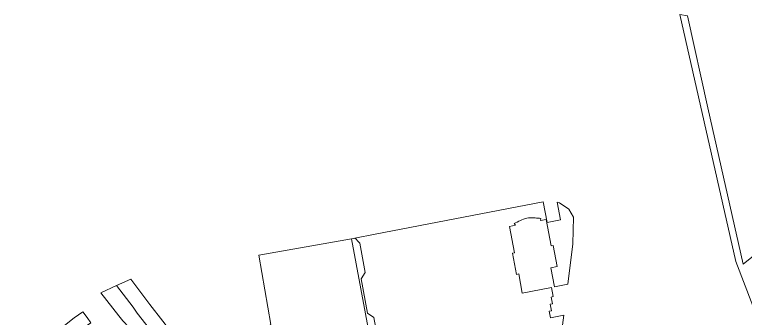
# Model space of a CAD drawing. Header units: metres. Extents: x 113120 to 240396, y 120329 to 242116.
# Drawn here: x 113719.4 to 113991.3, y 121958.4 to 122071.2 of the extents above; entities that cross this region are included whole.
import ezdxf

# ---------------------------------------------------------------- set-up
doc = ezdxf.new("R2010")
doc.units = ezdxf.units.M
doc.header["$LTSCALE"] = 3
doc.layers.add('Bpn_CaPa', color=78, linetype='Continuous', lineweight=0)

msp = doc.modelspace()

# ---------------------------------------------------------------- linework, layer by layer
at = {"layer": 'Bpn_CaPa'}
for points in [[(114068.92, 121950.76), (114069.33, 121950.41), (114080.85, 121943.23), (114049.97, 121865.89), (114031.64, 121885.26), (114008.37, 121925.85), (113987.79, 121979.45), (113966.93, 122071.19), (113969.82, 122070.73), (113977.34, 122036.51), (113990.54, 121978.49), (114017.05, 121999.85), (114024.22, 121990.91), (114026.3, 121988.22), (114032.12, 121982.48), (114040.7, 121974.45), (114050.05, 121965.69), (114055.6, 121961.3), (114062.13, 121956.11), (114068.92, 121950.76)], [(113792.44, 121914.62), (113788.94, 121919.48), (113783.89, 121926.31), (113777.67, 121934.71), (113782.78, 121937.65), (113787.55, 121940.4), (113791.96, 121942.94), (113794.51, 121944.41), (113802.42, 121948.97), (113814.76, 121956.09), (113810.24, 121981.87), (113844.68, 121987.94), (113851.67, 121950.7), (113795.16, 121910.83), (113792.44, 121914.62)], [(113762.67, 121972.92), (113769.72, 121963.46), (113774.54, 121957.26), (113787.55, 121940.4), (113782.78, 121937.65), (113764.95, 121960.34), (113763.44, 121962.56), (113757.32, 121970.54), (113762.67, 121972.92)], [(113771.83, 121942.21), (113768.3, 121946.75), (113765.61, 121950.2), (113764.6, 121951.42), (113761.05, 121956), (113760.68, 121956.43), (113759.69, 121957.49), (113758.1, 121959.33), (113751.49, 121967.89), (113757.32, 121970.54), (113763.44, 121962.56), (113764.95, 121960.34), (113782.78, 121937.65), (113777.67, 121934.71), (113774.64, 121938.61), (113771.83, 121942.21)], [(113747.79, 121956.7), (113744.23, 121954.37), (113743.61, 121955.34), (113736.58, 121949.68), (113735.16, 121948.54), (113721.79, 121937.78), (113719.37, 121941.23), (113730.53, 121949.77), (113741.59, 121958.52), (113744.72, 121960.75), (113746.32, 121958.65), (113747.79, 121956.7)]]:
    msp.add_lwpolyline(points, close=True, dxfattribs=at)
for points in [[(113854.1, 121953.3), (113853.06, 121958.71), (113850.72, 121960.3), (113848.28, 121973.06), (113849.86, 121975.4), (113847.78, 121986.3), (113847.14, 121987.06), (113846.42, 121987.77), (113845.93, 121988.18), (113853.55, 121989.64), (113916.1, 122001.65), (113917.57, 121994.02), (113922.48, 121994.97), (113921.22, 122001.5), (113922.19, 122001.29), (113925.6, 121998.88), (113927.39, 121995.91), (113927.13, 121986.02), (113925.19, 121971.01), (113920.28, 121970.07), (113918.92, 121977.14), (113921.29, 121977.59), (113919.79, 121985.44), (113919.09, 121985.3), (113917.2, 121995.12), (113915.03, 121994.71), (113915.22, 121995.46), (113914.64, 121995.52), (113914.11, 121995.57), (113913.59, 121995.62), (113913.13, 121995.67), (113912.63, 121995.72), (113911.9, 121995.69), (113911.26, 121995.66), (113910.65, 121995.64), (113910.04, 121995.61), (113909.48, 121995.41), (113908.79, 121995.16), (113908.18, 121994.94), (113907.6, 121994.73), (113907.01, 121994.43), (113906.38, 121994.12), (113905.76, 121993.8), (113905.28, 121993.56), (113905.73, 121992.92), (113903.56, 121992.51), (113905.45, 121982.69), (113904.66, 121982.54), (113906.16, 121974.69), (113906.95, 121974.84), (113908.31, 121967.77), (113919.18, 121969.85), (113919.18, 121969.85), (113919.84, 121966.42), (113919.03, 121966.26), (113919.5, 121963.81), (113918.69, 121963.65), (113919.16, 121961.2), (113918.36, 121961.04), (113918.83, 121958.59), (113923.74, 121959.53), (113921.38, 121941.75)], [(113851.67, 121950.7), (113844.68, 121987.94), (113845.93, 121988.18), (113846.42, 121987.77), (113847.14, 121987.06), (113847.78, 121986.3), (113849.86, 121975.4), (113848.28, 121973.06), (113850.72, 121960.3), (113853.06, 121958.71), (113854.1, 121953.3)]]:
    msp.add_lwpolyline(points, dxfattribs=at)

doc.saveas('drawing.dxf')
